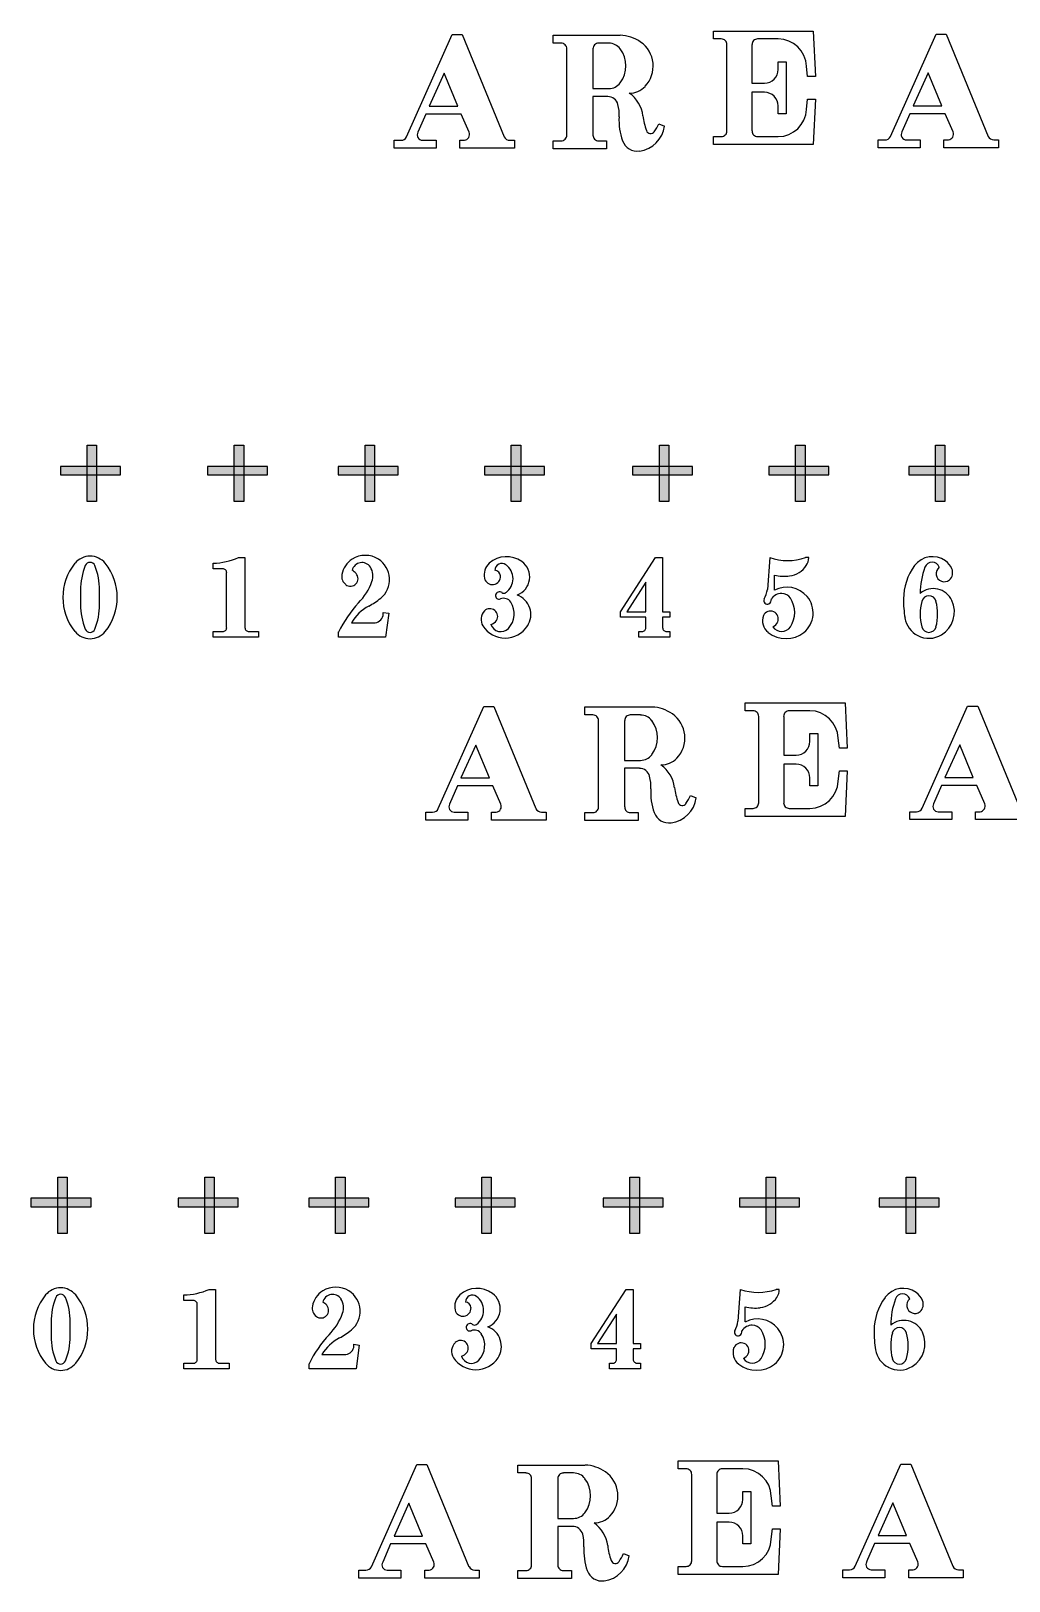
# Model space of a CAD drawing. Extents: x -30826 to 38793, y -30114 to 48793.
# Drawn here: x -29546 to -16627, y -29891 to -9415 of the extents above; entities that cross this region are included whole.
import ezdxf

# ---------------------------------------------------------------- set-up
doc = ezdxf.new("R2010")
doc.units = 13
doc.layers.add('APS_GEOMETRY', color=7, linetype='Continuous')
pattern_1 = [(0, (5767.53, 3325.471), (0, 8.4670712), [6.15787, -2.3092012]), (90, (5767.53, 3325.471), (-8.4670712, 5e-16), [6.15787, -2.3092012])]
pattern_2 = [(0, (7711.26, 3325.471), (0, 8.4670712), [6.15787, -2.3092012]), (90, (7711.26, 3325.471), (-8.4670712, 5e-16), [6.15787, -2.3092012])]
pattern_3 = [(0, (9438.212, 3325.471), (0, 8.4670712), [6.15787, -2.3092012]), (90, (9438.212, 3325.471), (-8.4670712, 5e-16), [6.15787, -2.3092012])]
pattern_4 = [(0, (11370.169, 3325.471), (0, 8.4670712), [6.15787, -2.3092012]), (90, (11370.169, 3325.471), (-8.4670712, 5e-16), [6.15787, -2.3092012])]
pattern_5 = [(0, (13326.366, 3325.471), (0, 8.4670712), [6.15787, -2.3092012]), (90, (13326.366, 3325.471), (-8.4670712, 5e-16), [6.15787, -2.3092012])]
pattern_6 = [(0, (15125.3464, 3325.471), (0, 8.4670712), [6.15787, -2.3092012]), (90, (15125.3464, 3325.471), (-8.4670712, 5e-16), [6.15787, -2.3092012])]
pattern_7 = [(0, (16972.808, 3325.471), (0, 8.4670712), [6.15787, -2.3092012]), (90, (16972.808, 3325.471), (-8.4670712, 5e-16), [6.15787, -2.3092012])]
pattern_8 = [(0, (6156.028, 12992.295), (0, 8.4670712), [6.15787, -2.3092012]), (90, (6156.028, 12992.295), (-8.4670712, 5e-16), [6.15787, -2.3092012])]
pattern_9 = [(0, (8099.7585, 12992.295), (0, 8.4670712), [6.15787, -2.3092012]), (90, (8099.7585, 12992.295), (-8.4670712, 5e-16), [6.15787, -2.3092012])]
pattern_10 = [(0, (9826.711, 12992.295), (0, 8.4670712), [6.15787, -2.3092012]), (90, (9826.711, 12992.295), (-8.4670712, 5e-16), [6.15787, -2.3092012])]
pattern_11 = [(0, (11758.667, 12992.295), (0, 8.4670712), [6.15787, -2.3092012]), (90, (11758.667, 12992.295), (-8.4670712, 5e-16), [6.15787, -2.3092012])]
pattern_12 = [(0, (13714.864, 12992.295), (0, 8.4670712), [6.15787, -2.3092012]), (90, (13714.864, 12992.295), (-8.4670712, 5e-16), [6.15787, -2.3092012])]
pattern_13 = [(0, (15513.845, 12992.295), (0, 8.4670712), [6.15787, -2.3092012]), (90, (15513.845, 12992.295), (-8.4670712, 5e-16), [6.15787, -2.3092012])]
pattern_14 = [(0, (17361.306, 12992.295), (0, 8.4670712), [6.15787, -2.3092012]), (90, (17361.306, 12992.295), (-8.4670712, 5e-16), [6.15787, -2.3092012])]

msp = doc.modelspace()

# ---------------------------------------------------------------- hatches: boundary and pattern name
at = {"true_color": 0xffffff}
h = msp.add_hatch(dxfattribs=at)
h.set_pattern_fill('ANGLE', scale=1.212179)
h.set_pattern_definition(pattern_8)
h.paths.add_polyline_path([(-28365, -15168), (-28679, -15168), (-28679, -15279), (-28365, -15279)])
h.paths.add_polyline_path([(-28679, -15168), (-28804, -15168), (-28804, -15279), (-28679, -15279)])
h.paths.add_polyline_path([(-28804, -15168), (-29157, -15168), (-29157, -15279), (-28804, -15279)])
h.paths.add_polyline_path([(-28679, -15279), (-28804, -15279), (-28804, -15632), (-28679, -15632)])
h.paths.add_polyline_path([(-28679, -14888), (-28804, -14888), (-28804, -15168), (-28679, -15168)])
h = msp.add_hatch(dxfattribs=at)
h.set_pattern_fill('ANGLE', scale=1.212179)
h.set_pattern_definition(pattern_8)
h.paths.add_polyline_path([(-28365, -15168), (-28679, -15168), (-28679, -15279), (-28365, -15279)])
h.paths.add_polyline_path([(-28679, -15168), (-28804, -15168), (-28804, -15279), (-28679, -15279)])
h.paths.add_polyline_path([(-28804, -15168), (-29157, -15168), (-29157, -15279), (-28804, -15279)])
h.paths.add_polyline_path([(-28679, -15279), (-28804, -15279), (-28804, -15632), (-28679, -15632)])
h.paths.add_polyline_path([(-28679, -14888), (-28804, -14888), (-28804, -15168), (-28679, -15168)])
h = msp.add_hatch(dxfattribs=at)
h.set_pattern_fill('ANGLE', scale=1.212179)
h.set_pattern_definition(pattern_9)
h.paths.add_polyline_path([(-26421, -15168), (-26735, -15168), (-26735, -15279), (-26421, -15279)])
h.paths.add_polyline_path([(-26735, -15168), (-26860, -15168), (-26860, -15279), (-26735, -15279)])
h.paths.add_polyline_path([(-26860, -15168), (-27213, -15168), (-27213, -15279), (-26860, -15279)])
h.paths.add_polyline_path([(-26735, -15279), (-26860, -15279), (-26860, -15632), (-26735, -15632)])
h.paths.add_polyline_path([(-26735, -14888), (-26860, -14888), (-26860, -15168), (-26735, -15168)])
h = msp.add_hatch(dxfattribs=at)
h.set_pattern_fill('ANGLE', scale=1.212179)
h.set_pattern_definition(pattern_9)
h.paths.add_polyline_path([(-26421, -15168), (-26735, -15168), (-26735, -15279), (-26421, -15279)])
h.paths.add_polyline_path([(-26735, -15168), (-26860, -15168), (-26860, -15279), (-26735, -15279)])
h.paths.add_polyline_path([(-26860, -15168), (-27213, -15168), (-27213, -15279), (-26860, -15279)])
h.paths.add_polyline_path([(-26735, -15279), (-26860, -15279), (-26860, -15632), (-26735, -15632)])
h.paths.add_polyline_path([(-26735, -14888), (-26860, -14888), (-26860, -15168), (-26735, -15168)])
h = msp.add_hatch(dxfattribs=at)
h.set_pattern_fill('ANGLE', scale=1.212179)
h.set_pattern_definition(pattern_10)
h.paths.add_polyline_path([(-24694, -15168), (-25009, -15168), (-25009, -15279), (-24694, -15279)])
h.paths.add_polyline_path([(-25009, -15168), (-25133, -15168), (-25133, -15279), (-25009, -15279)])
h.paths.add_polyline_path([(-25133, -15168), (-25486, -15168), (-25486, -15279), (-25133, -15279)])
h.paths.add_polyline_path([(-25009, -15279), (-25133, -15279), (-25133, -15632), (-25009, -15632)])
h.paths.add_polyline_path([(-25009, -14888), (-25133, -14888), (-25133, -15168), (-25009, -15168)])
h = msp.add_hatch(dxfattribs=at)
h.set_pattern_fill('ANGLE', scale=1.212179)
h.set_pattern_definition(pattern_10)
h.paths.add_polyline_path([(-24694, -15168), (-25009, -15168), (-25009, -15279), (-24694, -15279)])
h.paths.add_polyline_path([(-25009, -15168), (-25133, -15168), (-25133, -15279), (-25009, -15279)])
h.paths.add_polyline_path([(-25133, -15168), (-25486, -15168), (-25486, -15279), (-25133, -15279)])
h.paths.add_polyline_path([(-25009, -15279), (-25133, -15279), (-25133, -15632), (-25009, -15632)])
h.paths.add_polyline_path([(-25009, -14888), (-25133, -14888), (-25133, -15168), (-25009, -15168)])
h = msp.add_hatch(dxfattribs=at)
h.set_pattern_fill('ANGLE', scale=1.212179)
h.set_pattern_definition(pattern_11)
h.paths.add_polyline_path([(-22762, -15168), (-23077, -15168), (-23077, -15279), (-22762, -15279)])
h.paths.add_polyline_path([(-23077, -15168), (-23201, -15168), (-23201, -15279), (-23077, -15279)])
h.paths.add_polyline_path([(-23201, -15168), (-23554, -15168), (-23554, -15279), (-23201, -15279)])
h.paths.add_polyline_path([(-23077, -15279), (-23201, -15279), (-23201, -15632), (-23077, -15632)])
h.paths.add_polyline_path([(-23077, -14888), (-23201, -14888), (-23201, -15168), (-23077, -15168)])
h = msp.add_hatch(dxfattribs=at)
h.set_pattern_fill('ANGLE', scale=1.212179)
h.set_pattern_definition(pattern_11)
h.paths.add_polyline_path([(-22762, -15168), (-23077, -15168), (-23077, -15279), (-22762, -15279)])
h.paths.add_polyline_path([(-23077, -15168), (-23201, -15168), (-23201, -15279), (-23077, -15279)])
h.paths.add_polyline_path([(-23201, -15168), (-23554, -15168), (-23554, -15279), (-23201, -15279)])
h.paths.add_polyline_path([(-23077, -15279), (-23201, -15279), (-23201, -15632), (-23077, -15632)])
h.paths.add_polyline_path([(-23077, -14888), (-23201, -14888), (-23201, -15168), (-23077, -15168)])
h = msp.add_hatch(dxfattribs=at)
h.set_pattern_fill('ANGLE', scale=1.212179)
h.set_pattern_definition(pattern_12)
h.paths.add_polyline_path([(-20806, -15168), (-21120, -15168), (-21120, -15279), (-20806, -15279)])
h.paths.add_polyline_path([(-21120, -15168), (-21245, -15168), (-21245, -15279), (-21120, -15279)])
h.paths.add_polyline_path([(-21245, -15168), (-21598, -15168), (-21598, -15279), (-21245, -15279)])
h.paths.add_polyline_path([(-21120, -15279), (-21245, -15279), (-21245, -15632), (-21120, -15632)])
h.paths.add_polyline_path([(-21120, -14888), (-21245, -14888), (-21245, -15168), (-21120, -15168)])
h = msp.add_hatch(dxfattribs=at)
h.set_pattern_fill('ANGLE', scale=1.212179)
h.set_pattern_definition(pattern_12)
h.paths.add_polyline_path([(-20806, -15168), (-21120, -15168), (-21120, -15279), (-20806, -15279)])
h.paths.add_polyline_path([(-21120, -15168), (-21245, -15168), (-21245, -15279), (-21120, -15279)])
h.paths.add_polyline_path([(-21245, -15168), (-21598, -15168), (-21598, -15279), (-21245, -15279)])
h.paths.add_polyline_path([(-21120, -15279), (-21245, -15279), (-21245, -15632), (-21120, -15632)])
h.paths.add_polyline_path([(-21120, -14888), (-21245, -14888), (-21245, -15168), (-21120, -15168)])
h = msp.add_hatch(dxfattribs=at)
h.set_pattern_fill('ANGLE', scale=1.212179)
h.set_pattern_definition(pattern_13)
h.paths.add_polyline_path([(-19007, -15168), (-19321, -15168), (-19321, -15279), (-19007, -15279)])
h.paths.add_polyline_path([(-19321, -15168), (-19446, -15168), (-19446, -15279), (-19321, -15279)])
h.paths.add_polyline_path([(-19446, -15168), (-19799, -15168), (-19799, -15279), (-19446, -15279)])
h.paths.add_polyline_path([(-19321, -15279), (-19446, -15279), (-19446, -15632), (-19321, -15632)])
h.paths.add_polyline_path([(-19321, -14888), (-19446, -14888), (-19446, -15168), (-19321, -15168)])
h = msp.add_hatch(dxfattribs=at)
h.set_pattern_fill('ANGLE', scale=1.212179)
h.set_pattern_definition(pattern_13)
h.paths.add_polyline_path([(-19007, -15168), (-19321, -15168), (-19321, -15279), (-19007, -15279)])
h.paths.add_polyline_path([(-19321, -15168), (-19446, -15168), (-19446, -15279), (-19321, -15279)])
h.paths.add_polyline_path([(-19446, -15168), (-19799, -15168), (-19799, -15279), (-19446, -15279)])
h.paths.add_polyline_path([(-19321, -15279), (-19446, -15279), (-19446, -15632), (-19321, -15632)])
h.paths.add_polyline_path([(-19321, -14888), (-19446, -14888), (-19446, -15168), (-19321, -15168)])
h = msp.add_hatch(dxfattribs=at)
h.set_pattern_fill('ANGLE', scale=1.212179)
h.set_pattern_definition(pattern_14)
h.paths.add_polyline_path([(-17159, -15168), (-17474, -15168), (-17474, -15279), (-17159, -15279)])
h.paths.add_polyline_path([(-17474, -15168), (-17599, -15168), (-17599, -15279), (-17474, -15279)])
h.paths.add_polyline_path([(-17599, -15168), (-17952, -15168), (-17952, -15279), (-17599, -15279)])
h.paths.add_polyline_path([(-17474, -15279), (-17599, -15279), (-17599, -15632), (-17474, -15632)])
h.paths.add_polyline_path([(-17474, -14888), (-17599, -14888), (-17599, -15168), (-17474, -15168)])
h = msp.add_hatch(dxfattribs=at)
h.set_pattern_fill('ANGLE', scale=1.212179)
h.set_pattern_definition(pattern_14)
h.paths.add_polyline_path([(-17159, -15168), (-17474, -15168), (-17474, -15279), (-17159, -15279)])
h.paths.add_polyline_path([(-17474, -15168), (-17599, -15168), (-17599, -15279), (-17474, -15279)])
h.paths.add_polyline_path([(-17599, -15168), (-17952, -15168), (-17952, -15279), (-17599, -15279)])
h.paths.add_polyline_path([(-17474, -15279), (-17599, -15279), (-17599, -15632), (-17474, -15632)])
h.paths.add_polyline_path([(-17474, -14888), (-17599, -14888), (-17599, -15168), (-17474, -15168)])
h = msp.add_hatch(dxfattribs=at)
h.set_pattern_fill('ANGLE', scale=1.212179)
h.set_pattern_definition(pattern_1)
h.paths.add_polyline_path([(-28753, -24834), (-29068, -24834), (-29068, -24946), (-28753, -24946)])
h.paths.add_polyline_path([(-29068, -24834), (-29192, -24834), (-29192, -24946), (-29068, -24946)])
h.paths.add_polyline_path([(-29192, -24834), (-29546, -24834), (-29546, -24946), (-29192, -24946)])
h.paths.add_polyline_path([(-29068, -24946), (-29192, -24946), (-29192, -25299), (-29068, -25299)])
h.paths.add_polyline_path([(-29068, -24555), (-29192, -24555), (-29192, -24834), (-29068, -24834)])
h = msp.add_hatch(dxfattribs=at)
h.set_pattern_fill('ANGLE', scale=1.212179)
h.set_pattern_definition(pattern_1)
h.paths.add_polyline_path([(-28753, -24834), (-29068, -24834), (-29068, -24946), (-28753, -24946)])
h.paths.add_polyline_path([(-29068, -24834), (-29192, -24834), (-29192, -24946), (-29068, -24946)])
h.paths.add_polyline_path([(-29192, -24834), (-29546, -24834), (-29546, -24946), (-29192, -24946)])
h.paths.add_polyline_path([(-29068, -24946), (-29192, -24946), (-29192, -25299), (-29068, -25299)])
h.paths.add_polyline_path([(-29068, -24555), (-29192, -24555), (-29192, -24834), (-29068, -24834)])
h = msp.add_hatch(dxfattribs=at)
h.set_pattern_fill('ANGLE', scale=1.212179)
h.set_pattern_definition(pattern_2)
h.paths.add_polyline_path([(-26810, -24834), (-27124, -24834), (-27124, -24946), (-26810, -24946)])
h.paths.add_polyline_path([(-27124, -24834), (-27249, -24834), (-27249, -24946), (-27124, -24946)])
h.paths.add_polyline_path([(-27249, -24834), (-27602, -24834), (-27602, -24946), (-27249, -24946)])
h.paths.add_polyline_path([(-27124, -24946), (-27249, -24946), (-27249, -25299), (-27124, -25299)])
h.paths.add_polyline_path([(-27124, -24555), (-27249, -24555), (-27249, -24834), (-27124, -24834)])
h = msp.add_hatch(dxfattribs=at)
h.set_pattern_fill('ANGLE', scale=1.212179)
h.set_pattern_definition(pattern_2)
h.paths.add_polyline_path([(-26810, -24834), (-27124, -24834), (-27124, -24946), (-26810, -24946)])
h.paths.add_polyline_path([(-27124, -24834), (-27249, -24834), (-27249, -24946), (-27124, -24946)])
h.paths.add_polyline_path([(-27249, -24834), (-27602, -24834), (-27602, -24946), (-27249, -24946)])
h.paths.add_polyline_path([(-27124, -24946), (-27249, -24946), (-27249, -25299), (-27124, -25299)])
h.paths.add_polyline_path([(-27124, -24555), (-27249, -24555), (-27249, -24834), (-27124, -24834)])
h = msp.add_hatch(dxfattribs=at)
h.set_pattern_fill('ANGLE', scale=1.212179)
h.set_pattern_definition(pattern_3)
h.paths.add_polyline_path([(-25083, -24834), (-25397, -24834), (-25397, -24946), (-25083, -24946)])
h.paths.add_polyline_path([(-25397, -24834), (-25522, -24834), (-25522, -24946), (-25397, -24946)])
h.paths.add_polyline_path([(-25522, -24834), (-25875, -24834), (-25875, -24946), (-25522, -24946)])
h.paths.add_polyline_path([(-25397, -24946), (-25522, -24946), (-25522, -25299), (-25397, -25299)])
h.paths.add_polyline_path([(-25397, -24555), (-25522, -24555), (-25522, -24834), (-25397, -24834)])
h = msp.add_hatch(dxfattribs=at)
h.set_pattern_fill('ANGLE', scale=1.212179)
h.set_pattern_definition(pattern_3)
h.paths.add_polyline_path([(-25083, -24834), (-25397, -24834), (-25397, -24946), (-25083, -24946)])
h.paths.add_polyline_path([(-25397, -24834), (-25522, -24834), (-25522, -24946), (-25397, -24946)])
h.paths.add_polyline_path([(-25522, -24834), (-25875, -24834), (-25875, -24946), (-25522, -24946)])
h.paths.add_polyline_path([(-25397, -24946), (-25522, -24946), (-25522, -25299), (-25397, -25299)])
h.paths.add_polyline_path([(-25397, -24555), (-25522, -24555), (-25522, -24834), (-25397, -24834)])
h = msp.add_hatch(dxfattribs=at)
h.set_pattern_fill('ANGLE', scale=1.212179)
h.set_pattern_definition(pattern_4)
h.paths.add_polyline_path([(-23151, -24834), (-23465, -24834), (-23465, -24946), (-23151, -24946)])
h.paths.add_polyline_path([(-23465, -24834), (-23590, -24834), (-23590, -24946), (-23465, -24946)])
h.paths.add_polyline_path([(-23590, -24834), (-23943, -24834), (-23943, -24946), (-23590, -24946)])
h.paths.add_polyline_path([(-23465, -24946), (-23590, -24946), (-23590, -25299), (-23465, -25299)])
h.paths.add_polyline_path([(-23465, -24555), (-23590, -24555), (-23590, -24834), (-23465, -24834)])
h = msp.add_hatch(dxfattribs=at)
h.set_pattern_fill('ANGLE', scale=1.212179)
h.set_pattern_definition(pattern_4)
h.paths.add_polyline_path([(-23151, -24834), (-23465, -24834), (-23465, -24946), (-23151, -24946)])
h.paths.add_polyline_path([(-23465, -24834), (-23590, -24834), (-23590, -24946), (-23465, -24946)])
h.paths.add_polyline_path([(-23590, -24834), (-23943, -24834), (-23943, -24946), (-23590, -24946)])
h.paths.add_polyline_path([(-23465, -24946), (-23590, -24946), (-23590, -25299), (-23465, -25299)])
h.paths.add_polyline_path([(-23465, -24555), (-23590, -24555), (-23590, -24834), (-23465, -24834)])
h = msp.add_hatch(dxfattribs=at)
h.set_pattern_fill('ANGLE', scale=1.212179)
h.set_pattern_definition(pattern_5)
h.paths.add_polyline_path([(-21194, -24834), (-21509, -24834), (-21509, -24946), (-21194, -24946)])
h.paths.add_polyline_path([(-21509, -24834), (-21634, -24834), (-21634, -24946), (-21509, -24946)])
h.paths.add_polyline_path([(-21634, -24834), (-21987, -24834), (-21987, -24946), (-21634, -24946)])
h.paths.add_polyline_path([(-21509, -24946), (-21634, -24946), (-21634, -25299), (-21509, -25299)])
h.paths.add_polyline_path([(-21509, -24555), (-21634, -24555), (-21634, -24834), (-21509, -24834)])
h = msp.add_hatch(dxfattribs=at)
h.set_pattern_fill('ANGLE', scale=1.212179)
h.set_pattern_definition(pattern_5)
h.paths.add_polyline_path([(-21194, -24834), (-21509, -24834), (-21509, -24946), (-21194, -24946)])
h.paths.add_polyline_path([(-21509, -24834), (-21634, -24834), (-21634, -24946), (-21509, -24946)])
h.paths.add_polyline_path([(-21634, -24834), (-21987, -24834), (-21987, -24946), (-21634, -24946)])
h.paths.add_polyline_path([(-21509, -24946), (-21634, -24946), (-21634, -25299), (-21509, -25299)])
h.paths.add_polyline_path([(-21509, -24555), (-21634, -24555), (-21634, -24834), (-21509, -24834)])
h = msp.add_hatch(dxfattribs=at)
h.set_pattern_fill('ANGLE', scale=1.212179)
h.set_pattern_definition(pattern_6)
h.paths.add_polyline_path([(-19395, -24834), (-19710, -24834), (-19710, -24946), (-19395, -24946)])
h.paths.add_polyline_path([(-19710, -24834), (-19835, -24834), (-19835, -24946), (-19710, -24946)])
h.paths.add_polyline_path([(-19835, -24834), (-20188, -24834), (-20188, -24946), (-19835, -24946)])
h.paths.add_polyline_path([(-19710, -24946), (-19835, -24946), (-19835, -25299), (-19710, -25299)])
h.paths.add_polyline_path([(-19710, -24555), (-19835, -24555), (-19835, -24834), (-19710, -24834)])
h = msp.add_hatch(dxfattribs=at)
h.set_pattern_fill('ANGLE', scale=1.212179)
h.set_pattern_definition(pattern_6)
h.paths.add_polyline_path([(-19395, -24834), (-19710, -24834), (-19710, -24946), (-19395, -24946)])
h.paths.add_polyline_path([(-19710, -24834), (-19835, -24834), (-19835, -24946), (-19710, -24946)])
h.paths.add_polyline_path([(-19835, -24834), (-20188, -24834), (-20188, -24946), (-19835, -24946)])
h.paths.add_polyline_path([(-19710, -24946), (-19835, -24946), (-19835, -25299), (-19710, -25299)])
h.paths.add_polyline_path([(-19710, -24555), (-19835, -24555), (-19835, -24834), (-19710, -24834)])
h = msp.add_hatch(dxfattribs=at)
h.set_pattern_fill('ANGLE', scale=1.212179)
h.set_pattern_definition(pattern_7)
h.paths.add_polyline_path([(-17548, -24834), (-17862, -24834), (-17862, -24946), (-17548, -24946)])
h.paths.add_polyline_path([(-17862, -24834), (-17987, -24834), (-17987, -24946), (-17862, -24946)])
h.paths.add_polyline_path([(-17987, -24834), (-18340, -24834), (-18340, -24946), (-17987, -24946)])
h.paths.add_polyline_path([(-17862, -24946), (-17987, -24946), (-17987, -25299), (-17862, -25299)])
h.paths.add_polyline_path([(-17862, -24555), (-17987, -24555), (-17987, -24834), (-17862, -24834)])
h = msp.add_hatch(dxfattribs=at)
h.set_pattern_fill('ANGLE', scale=1.212179)
h.set_pattern_definition(pattern_7)
h.paths.add_polyline_path([(-17548, -24834), (-17862, -24834), (-17862, -24946), (-17548, -24946)])
h.paths.add_polyline_path([(-17862, -24834), (-17987, -24834), (-17987, -24946), (-17862, -24946)])
h.paths.add_polyline_path([(-17987, -24834), (-18340, -24834), (-18340, -24946), (-17987, -24946)])
h.paths.add_polyline_path([(-17862, -24946), (-17987, -24946), (-17987, -25299), (-17862, -25299)])
h.paths.add_polyline_path([(-17862, -24555), (-17987, -24555), (-17987, -24834), (-17862, -24834)])

# ---------------------------------------------------------------- linework, layer by layer
for points in [[(-28804, -14888), (-28679, -14888), (-28679, -15632), (-28804, -15632)], [(-28804, -14888), (-28679, -14888), (-28679, -15632), (-28804, -15632)], [(-26860, -14888), (-26735, -14888), (-26735, -15632), (-26860, -15632)], [(-26860, -14888), (-26735, -14888), (-26735, -15632), (-26860, -15632)], [(-25133, -14888), (-25009, -14888), (-25009, -15632), (-25133, -15632)], [(-25133, -14888), (-25009, -14888), (-25009, -15632), (-25133, -15632)], [(-23201, -14888), (-23077, -14888), (-23077, -15632), (-23201, -15632)], [(-23201, -14888), (-23077, -14888), (-23077, -15632), (-23201, -15632)], [(-21245, -14888), (-21120, -14888), (-21120, -15632), (-21245, -15632)], [(-21245, -14888), (-21120, -14888), (-21120, -15632), (-21245, -15632)], [(-19446, -14888), (-19321, -14888), (-19321, -15632), (-19446, -15632)], [(-19446, -14888), (-19321, -14888), (-19321, -15632), (-19446, -15632)], [(-17599, -14888), (-17474, -14888), (-17474, -15632), (-17599, -15632)], [(-17599, -14888), (-17474, -14888), (-17474, -15632), (-17599, -15632)], [(-29157, -15279), (-28365, -15279), (-28365, -15168), (-29157, -15168)], [(-29157, -15279), (-28365, -15279), (-28365, -15168), (-29157, -15168)], [(-27213, -15279), (-26421, -15279), (-26421, -15168), (-27213, -15168)], [(-27213, -15279), (-26421, -15279), (-26421, -15168), (-27213, -15168)], [(-25486, -15279), (-24694, -15279), (-24694, -15168), (-25486, -15168)], [(-25486, -15279), (-24694, -15279), (-24694, -15168), (-25486, -15168)], [(-23554, -15279), (-22762, -15279), (-22762, -15168), (-23554, -15168)], [(-23554, -15279), (-22762, -15279), (-22762, -15168), (-23554, -15168)], [(-21598, -15279), (-20806, -15279), (-20806, -15168), (-21598, -15168)], [(-21598, -15279), (-20806, -15279), (-20806, -15168), (-21598, -15168)], [(-19799, -15279), (-19007, -15279), (-19007, -15168), (-19799, -15168)], [(-19799, -15279), (-19007, -15279), (-19007, -15168), (-19799, -15168)], [(-17952, -15279), (-17159, -15279), (-17159, -15168), (-17952, -15168)], [(-17952, -15279), (-17159, -15279), (-17159, -15168), (-17952, -15168)], [(-29192, -24555), (-29068, -24555), (-29068, -25299), (-29192, -25299)], [(-29192, -24555), (-29068, -24555), (-29068, -25299), (-29192, -25299)], [(-27249, -24555), (-27124, -24555), (-27124, -25299), (-27249, -25299)], [(-27249, -24555), (-27124, -24555), (-27124, -25299), (-27249, -25299)], [(-25522, -24555), (-25397, -24555), (-25397, -25299), (-25522, -25299)], [(-25522, -24555), (-25397, -24555), (-25397, -25299), (-25522, -25299)], [(-23590, -24555), (-23465, -24555), (-23465, -25299), (-23590, -25299)], [(-23590, -24555), (-23465, -24555), (-23465, -25299), (-23590, -25299)], [(-21634, -24555), (-21509, -24555), (-21509, -25299), (-21634, -25299)], [(-21634, -24555), (-21509, -24555), (-21509, -25299), (-21634, -25299)], [(-19835, -24555), (-19710, -24555), (-19710, -25299), (-19835, -25299)], [(-19835, -24555), (-19710, -24555), (-19710, -25299), (-19835, -25299)], [(-17987, -24555), (-17862, -24555), (-17862, -25299), (-17987, -25299)], [(-17987, -24555), (-17862, -24555), (-17862, -25299), (-17987, -25299)], [(-29546, -24946), (-28753, -24946), (-28753, -24834), (-29546, -24834)], [(-29546, -24946), (-28753, -24946), (-28753, -24834), (-29546, -24834)], [(-27602, -24946), (-26810, -24946), (-26810, -24834), (-27602, -24834)], [(-27602, -24946), (-26810, -24946), (-26810, -24834), (-27602, -24834)], [(-25875, -24946), (-25083, -24946), (-25083, -24834), (-25875, -24834)], [(-25875, -24946), (-25083, -24946), (-25083, -24834), (-25875, -24834)], [(-23943, -24946), (-23151, -24946), (-23151, -24834), (-23943, -24834)], [(-23943, -24946), (-23151, -24946), (-23151, -24834), (-23943, -24834)], [(-21987, -24946), (-21194, -24946), (-21194, -24834), (-21987, -24834)], [(-21987, -24946), (-21194, -24946), (-21194, -24834), (-21987, -24834)], [(-20188, -24946), (-19395, -24946), (-19395, -24834), (-20188, -24834)], [(-20188, -24946), (-19395, -24946), (-19395, -24834), (-20188, -24834)], [(-18340, -24946), (-17548, -24946), (-17548, -24834), (-18340, -24834)], [(-18340, -24946), (-17548, -24946), (-17548, -24834), (-18340, -24834)]]:
    msp.add_lwpolyline(points, close=True)
at = {"layer": 'APS_GEOMETRY', "ltscale": 1000}
for p, q in [((-20532, -9520, -100000000), (-20532, -9415, -100000000)), ((-20532, -9415, -100000000), (-19212, -9415, -100000000)), ((-19212, -9415, -100000000), (-19182, -10015, -100000000)), ((-24584, -10813, -100000000), (-23984, -9463, -100000000)), ((-23984, -9463, -100000000), (-23849, -9463, -100000000)), ((-23849, -9463, -100000000), (-23294, -10813, -100000000)), ((-22647, -9575), (-22647, -9470)), ((-22647, -9470), (-21762, -9470)), ((-22542, -9575), (-22647, -9575)), ((-21912, -9575), (-22047, -9575)), ((-20427, -9520, -100000000), (-20532, -9520, -100000000)), ((-20352, -10735, -100000000), (-20352, -9595, -100000000)), ((-20022, -9595, -100000000), (-20022, -10105, -100000000)), ((-19677, -9520, -100000000), (-19947, -9520, -100000000)), ((-18191, -10808, -100000000), (-17591, -9458, -100000000)), ((-17591, -9458, -100000000), (-17456, -9458, -100000000)), ((-17456, -9458, -100000000), (-16901, -10808, -100000000)), ((-22467, -10790), (-22467, -9650)), ((-22122, -9650), (-22122, -10175)), ((-19677, -9925, -100000000), (-19677, -9820, -100000000)), ((-19677, -9820, -100000000), (-19572, -9820, -100000000)), ((-19572, -9820, -100000000), (-19572, -10510, -100000000)), ((-24089, -9973, -100000000), (-24284, -10408, -100000000)), ((-23909, -10408, -100000000), (-24089, -9973, -100000000)), ((-19287, -10015, -100000000), (-19302, -9880, -100000000)), ((-19182, -10015, -100000000), (-19287, -10015, -100000000)), ((-17696, -9968, -100000000), (-17891, -10403, -100000000)), ((-17516, -10403, -100000000), (-17696, -9968, -100000000)), ((-22122, -10175), (-21912, -10175)), ((-20022, -10105, -100000000), (-19857, -10105, -100000000)), ((-19857, -10225, -100000000), (-20022, -10225, -100000000)), ((-20022, -10225, -100000000), (-20022, -10735, -100000000)), ((-24284, -10408, -100000000), (-23909, -10408, -100000000)), ((-21927, -10280), (-22122, -10280)), ((-22122, -10280), (-22122, -10790)), ((-19677, -10510, -100000000), (-19677, -10405, -100000000)), ((-19302, -10450, -100000000), (-19287, -10315, -100000000)), ((-19287, -10315, -100000000), (-19182, -10315, -100000000)), ((-19182, -10315, -100000000), (-19212, -10915, -100000000)), ((-17891, -10403, -100000000), (-17516, -10403, -100000000)), ((-24329, -10513, -100000000), (-24434, -10753, -100000000)), ((-23864, -10513, -100000000), (-24329, -10513, -100000000)), ((-23759, -10753, -100000000), (-23864, -10513, -100000000)), ((-21252, -10640), (-21177, -10670)), ((-19572, -10510, -100000000), (-19677, -10510, -100000000)), ((-17936, -10508, -100000000), (-18041, -10748, -100000000)), ((-17471, -10508, -100000000), (-17936, -10508, -100000000)), ((-17366, -10748, -100000000), (-17471, -10508, -100000000)), ((-20532, -10915, -100000000), (-20532, -10810, -100000000)), ((-20532, -10810, -100000000), (-20427, -10810, -100000000)), ((-19947, -10810, -100000000), (-19677, -10810, -100000000)), ((-24749, -10963, -100000000), (-24749, -10858, -100000000)), ((-24749, -10858, -100000000), (-24659, -10858, -100000000)), ((-24194, -10963, -100000000), (-24749, -10963, -100000000)), ((-24374, -10858, -100000000), (-24194, -10858, -100000000)), ((-24194, -10858, -100000000), (-24194, -10963, -100000000)), ((-23879, -10963, -100000000), (-23879, -10858, -100000000)), ((-23879, -10858, -100000000), (-23819, -10858, -100000000)), ((-23159, -10963, -100000000), (-23879, -10963, -100000000)), ((-23219, -10858, -100000000), (-23159, -10858, -100000000)), ((-23159, -10858, -100000000), (-23159, -10963, -100000000)), ((-22647, -10970), (-22647, -10865)), ((-22647, -10865), (-22542, -10865)), ((-21942, -10970), (-22647, -10970)), ((-22047, -10865), (-21942, -10865)), ((-21942, -10865), (-21942, -10970)), ((-19212, -10915, -100000000), (-20532, -10915, -100000000)), ((-18356, -10958, -100000000), (-18356, -10853, -100000000)), ((-18356, -10853, -100000000), (-18266, -10853, -100000000)), ((-17801, -10958, -100000000), (-18356, -10958, -100000000)), ((-17981, -10853, -100000000), (-17801, -10853, -100000000)), ((-17801, -10853, -100000000), (-17801, -10958, -100000000)), ((-17486, -10958, -100000000), (-17486, -10853, -100000000)), ((-17486, -10853, -100000000), (-17426, -10853, -100000000)), ((-16766, -10958, -100000000), (-17486, -10958, -100000000)), ((-16826, -10853, -100000000), (-16766, -10853, -100000000)), ((-16766, -10853, -100000000), (-16766, -10958, -100000000)), ((-26803, -16372), (-26719, -16372)), ((-26719, -16372), (-26719, -17296)), ((-21758, -17086), (-21296, -16372)), ((-21296, -16372), (-21202, -16372)), ((-21202, -16372), (-21202, -17086)), ((-19787, -16372), (-19819, -16792)), ((-19273, -16372), (-19315, -16372)), ((-27139, -16519), (-27139, -16446)), ((-27013, -16519), (-27139, -16519)), ((-26961, -17296), (-26961, -16572)), ((-21422, -16698), (-21674, -17086)), ((-21422, -17086), (-21422, -16698)), ((-19724, -16803), (-19724, -16603)), ((-28891, -16803), (-28891, -16992)), ((-28639, -16992), (-28639, -16803)), ((-24894, -17139), (-24894, -17097)), ((-24894, -17097), (-24821, -17107)), ((-24821, -17107), (-24863, -17422)), ((-21758, -17160), (-21758, -17086)), ((-21422, -17160), (-21758, -17160)), ((-21674, -17086), (-21422, -17086)), ((-21422, -17296), (-21422, -17160)), ((-21202, -17086), (-21107, -17086)), ((-21107, -17160), (-21202, -17160)), ((-21202, -17160), (-21202, -17296)), ((-21107, -17086), (-21107, -17160)), ((-27139, -17422), (-27139, -17349)), ((-27139, -17349), (-27013, -17349)), ((-26666, -17349), (-26541, -17349)), ((-26541, -17349), (-26541, -17422)), ((-25482, -17422), (-25483, -17354)), ((-25314, -17233), (-25020, -17233)), ((-21517, -17422), (-21517, -17349)), ((-21517, -17349), (-21475, -17349)), ((-21149, -17349), (-21107, -17349)), ((-21107, -17349), (-21107, -17422)), ((-26541, -17422), (-27139, -17422)), ((-24863, -17422), (-25482, -17422)), ((-21107, -17422), (-21517, -17422)), ((-24166, -19688), (-23566, -18338)), ((-23566, -18338), (-23431, -18338)), ((-23431, -18338), (-22876, -19688)), ((-22229, -18450, 100000000), (-22229, -18345, 100000000)), ((-22229, -18345, 100000000), (-21344, -18345, 100000000)), ((-20113, -18395), (-20113, -18290)), ((-20113, -18290), (-18793, -18290)), ((-20008, -18395), (-20113, -18395)), ((-19258, -18395), (-19528, -18395)), ((-18793, -18290), (-18763, -18890)), ((-17773, -19683), (-17173, -18333)), ((-17173, -18333), (-17038, -18333)), ((-17038, -18333), (-16483, -19683)), ((-22124, -18450, 100000000), (-22229, -18450, 100000000)), ((-22049, -19665, 100000000), (-22049, -18525, 100000000)), ((-21704, -18525, 100000000), (-21704, -19050, 100000000)), ((-21494, -18450, 100000000), (-21629, -18450, 100000000)), ((-19933, -19610), (-19933, -18470)), ((-19603, -18470), (-19603, -18980)), ((-19258, -18800), (-19258, -18695)), ((-19258, -18695), (-19153, -18695)), ((-19153, -18695), (-19153, -19385)), ((-18868, -18890), (-18883, -18755)), ((-23671, -18848), (-23866, -19283)), ((-23491, -19283), (-23671, -18848)), ((-19603, -18980), (-19438, -18980)), ((-18763, -18890), (-18868, -18890)), ((-17278, -18843), (-17473, -19278)), ((-17098, -19278), (-17278, -18843)), ((-21704, -19050, 100000000), (-21494, -19050, 100000000)), ((-21509, -19155, 100000000), (-21704, -19155, 100000000)), ((-21704, -19155, 100000000), (-21704, -19665, 100000000)), ((-19438, -19100), (-19603, -19100)), ((-19603, -19100), (-19603, -19610)), ((-18883, -19325), (-18868, -19190)), ((-18868, -19190), (-18763, -19190)), ((-18763, -19190), (-18793, -19790)), ((-23911, -19388), (-24016, -19628)), ((-23446, -19388), (-23911, -19388)), ((-23866, -19283), (-23491, -19283)), ((-23341, -19628), (-23446, -19388)), ((-19258, -19385), (-19258, -19280)), ((-19153, -19385), (-19258, -19385)), ((-17518, -19383), (-17623, -19623)), ((-17053, -19383), (-17518, -19383)), ((-17473, -19278), (-17098, -19278)), ((-16948, -19623), (-17053, -19383)), ((-20834, -19515, 100000000), (-20759, -19545, 100000000)), ((-24331, -19838), (-24331, -19733)), ((-24331, -19733), (-24241, -19733)), ((-23776, -19838), (-24331, -19838)), ((-23955, -19733), (-23776, -19733)), ((-23776, -19733), (-23776, -19838)), ((-23461, -19838), (-23461, -19733)), ((-23461, -19733), (-23401, -19733)), ((-22741, -19838), (-23461, -19838)), ((-22801, -19733), (-22741, -19733)), ((-22741, -19733), (-22741, -19838)), ((-22229, -19845, 100000000), (-22229, -19740, 100000000)), ((-22229, -19740, 100000000), (-22124, -19740, 100000000)), ((-21524, -19845, 100000000), (-22229, -19845, 100000000)), ((-21629, -19740, 100000000), (-21524, -19740, 100000000)), ((-21524, -19740, 100000000), (-21524, -19845, 100000000)), ((-20113, -19790), (-20113, -19685)), ((-20113, -19685), (-20008, -19685)), ((-18793, -19790), (-20113, -19790)), ((-19528, -19685), (-19258, -19685)), ((-17938, -19833), (-17938, -19728)), ((-17938, -19728), (-17848, -19728)), ((-17383, -19833), (-17938, -19833)), ((-17563, -19728), (-17383, -19728)), ((-17383, -19728), (-17383, -19833)), ((-17068, -19833), (-17068, -19728)), ((-17068, -19728), (-17008, -19728)), ((-16348, -19833), (-17068, -19833)), ((-27527, -26186), (-27527, -26112)), ((-27402, -26186), (-27527, -26186)), ((-27192, -26039), (-27107, -26039)), ((-27107, -26039), (-27107, -26963)), ((-22147, -26753), (-21685, -26039)), ((-21685, -26039), (-21590, -26039)), ((-21590, -26039), (-21590, -26753)), ((-20176, -26039), (-20207, -26459)), ((-19661, -26039), (-19703, -26039)), ((-27349, -26963), (-27349, -26238)), ((-21811, -26364), (-22063, -26753)), ((-21811, -26753), (-21811, -26364)), ((-20113, -26469), (-20113, -26270)), ((-29280, -26469), (-29280, -26658)), ((-29028, -26658), (-29028, -26469)), ((-25283, -26805), (-25283, -26763)), ((-25283, -26763), (-25209, -26774)), ((-25209, -26774), (-25251, -27089)), ((-22147, -26826), (-22147, -26753)), ((-22063, -26753), (-21811, -26753)), ((-21590, -26753), (-21496, -26753)), ((-21496, -26753), (-21496, -26826)), ((-27527, -27089), (-27527, -27015)), ((-27527, -27015), (-27402, -27015)), ((-27055, -27015), (-26929, -27015)), ((-26929, -27015), (-26929, -27089)), ((-25871, -27089), (-25871, -27021)), ((-25703, -26900), (-25409, -26900)), ((-21811, -26826), (-22147, -26826)), ((-21905, -27089), (-21905, -27015)), ((-21905, -27015), (-21863, -27015)), ((-21811, -26963), (-21811, -26826)), ((-21496, -26826), (-21590, -26826)), ((-21590, -26826), (-21590, -26963)), ((-21538, -27015), (-21496, -27015)), ((-21496, -27015), (-21496, -27089)), ((-26929, -27089), (-27527, -27089)), ((-25251, -27089), (-25871, -27089)), ((-21496, -27089), (-21905, -27089)), ((-25050, -29702, -100000000), (-24450, -28352, -100000000)), ((-24450, -28352, -100000000), (-24315, -28352, -100000000)), ((-24315, -28352, -100000000), (-23760, -29702, -100000000)), ((-23113, -28464), (-23113, -28359)), ((-23113, -28359), (-22228, -28359)), ((-20998, -28408, -100000000), (-20998, -28303, -100000000)), ((-20998, -28303, -100000000), (-19678, -28303, -100000000)), ((-20893, -28408, -100000000), (-20998, -28408, -100000000)), ((-20143, -28408, -100000000), (-20413, -28408, -100000000)), ((-19678, -28303, -100000000), (-19648, -28903, -100000000)), ((-18657, -29697, -100000000), (-18057, -28347, -100000000)), ((-18057, -28347, -100000000), (-17922, -28347, -100000000)), ((-17922, -28347, -100000000), (-17367, -29697, -100000000)), ((-23008, -28464), (-23113, -28464)), ((-22933, -29679), (-22933, -28539)), ((-22588, -28539), (-22588, -29064)), ((-22378, -28464), (-22513, -28464)), ((-20818, -29623, -100000000), (-20818, -28483, -100000000)), ((-20488, -28483, -100000000), (-20488, -28993, -100000000)), ((-24555, -28862, -100000000), (-24750, -29297, -100000000)), ((-24375, -29297, -100000000), (-24555, -28862, -100000000)), ((-20143, -28813, -100000000), (-20143, -28708, -100000000)), ((-20143, -28708, -100000000), (-20038, -28708, -100000000)), ((-20038, -28708, -100000000), (-20038, -29398, -100000000)), ((-19753, -28903, -100000000), (-19768, -28768, -100000000)), ((-18162, -28857, -100000000), (-18357, -29292, -100000000)), ((-17982, -29292, -100000000), (-18162, -28857, -100000000)), ((-22588, -29064), (-22378, -29064)), ((-20488, -28993, -100000000), (-20323, -28993, -100000000)), ((-19648, -28903, -100000000), (-19753, -28903, -100000000)), ((-22393, -29169), (-22588, -29169)), ((-22588, -29169), (-22588, -29679)), ((-20323, -29113, -100000000), (-20488, -29113, -100000000)), ((-20488, -29113, -100000000), (-20488, -29623, -100000000)), ((-19768, -29338, -100000000), (-19753, -29203, -100000000)), ((-19753, -29203, -100000000), (-19648, -29203, -100000000)), ((-19648, -29203, -100000000), (-19678, -29803, -100000000)), ((-24795, -29402, -100000000), (-24900, -29642, -100000000)), ((-24330, -29402, -100000000), (-24795, -29402, -100000000)), ((-24750, -29297, -100000000), (-24375, -29297, -100000000)), ((-24225, -29642, -100000000), (-24330, -29402, -100000000)), ((-20143, -29398, -100000000), (-20143, -29293, -100000000)), ((-20038, -29398, -100000000), (-20143, -29398, -100000000)), ((-18402, -29397, -100000000), (-18507, -29637, -100000000)), ((-17937, -29397, -100000000), (-18402, -29397, -100000000)), ((-18357, -29292, -100000000), (-17982, -29292, -100000000)), ((-17832, -29637, -100000000), (-17937, -29397, -100000000)), ((-21718, -29529), (-21643, -29559)), ((-25215, -29852, -100000000), (-25215, -29747, -100000000)), ((-25215, -29747, -100000000), (-25125, -29747, -100000000)), ((-24660, -29852, -100000000), (-25215, -29852, -100000000)), ((-24840, -29747, -100000000), (-24660, -29747, -100000000)), ((-24660, -29747, -100000000), (-24660, -29852, -100000000)), ((-24345, -29852, -100000000), (-24345, -29747, -100000000)), ((-24345, -29747, -100000000), (-24285, -29747, -100000000)), ((-23625, -29852, -100000000), (-24345, -29852, -100000000)), ((-23685, -29747, -100000000), (-23625, -29747, -100000000)), ((-23625, -29747, -100000000), (-23625, -29852, -100000000)), ((-23113, -29859), (-23113, -29754)), ((-23113, -29754), (-23008, -29754)), ((-22408, -29859), (-23113, -29859)), ((-22513, -29754), (-22408, -29754)), ((-22408, -29754), (-22408, -29859)), ((-20998, -29803, -100000000), (-20998, -29698, -100000000)), ((-20998, -29698, -100000000), (-20893, -29698, -100000000)), ((-19678, -29803, -100000000), (-20998, -29803, -100000000)), ((-20413, -29698, -100000000), (-20143, -29698, -100000000)), ((-18822, -29847, -100000000), (-18822, -29742, -100000000)), ((-18822, -29742, -100000000), (-18732, -29742, -100000000)), ((-18267, -29847, -100000000), (-18822, -29847, -100000000)), ((-18447, -29742, -100000000), (-18267, -29742, -100000000)), ((-18267, -29742, -100000000), (-18267, -29847, -100000000)), ((-17952, -29847, -100000000), (-17952, -29742, -100000000)), ((-17952, -29742, -100000000), (-17892, -29742, -100000000)), ((-17232, -29847, -100000000), (-17952, -29847, -100000000)), ((-17292, -29742, -100000000), (-17232, -29742, -100000000)), ((-17232, -29742, -100000000), (-17232, -29847, -100000000))]:
    msp.add_line(p, q, dxfattribs=at)
for centre, radius, start, end in [((-22542, -9650), 74.6, 359.7005, 90.3046), ((-22048, -9650), 74.6, 89.6962, 180.3038), ((-21912, -9763), 187, 36.8542, 90.016), ((-21783, -9982), 512, 55.4326, 87.6997), ((-21716, -9879), 389, 316.7635, 54.9493), ((-20427, -9594, -100000000), 74.6, 359.7005, 90.3046), ((-19947, -9594, -100000000), 74.6, 89.7005, 180.3046), ((-19677, -9896, -100000000), 376, 2.4111, 89.9279), ((-22065, -9875), 377, 323.4016, 36.5992), ((-19856, -9926, -100000000), 179, 269.6976, 0.3046), ((-21912, -9988), 187, 269.9817, 323.1466), ((-21643, -9945), 291, 270.0584, 316.3385), ((-21889, -10588), 430, 6.9601, 54.9681), ((-19856, -10404, -100000000), 179, 359.6976, 90.3046), ((-21926, -10419), 138, 13.9112, 90.3447), ((-22305, -10515), 529, 356.1892, 14.1987), ((-20994, -10599), 785, 176.4415, 199.8193), ((-20558, -10429), 910, 186.6841, 199.3036), ((-21837, -10376), 641, 324.8435, 335.6627), ((-19677, -10434, -100000000), 376, 270.0732, 357.5892), ((-24654, -10782, -100000000), 76.3, 265.999, 335.9285), ((-24374, -10789, -100000000), 69.5, 149.298, 270.1958), ((-23828, -10784, -100000000), 75.2, 276.7681, 23.745), ((-23219, -10773, -100000000), 85.4, 208.2196, 269.8559), ((-22542, -10791), 74.6, 269.6962, 0.3038), ((-22048, -10791), 74.6, 179.7005, 270.3046), ((-21558, -10620), 384, 277.5887, 352.4102), ((-21361, -10711), 59.8, 199.3956, 324.3413), ((-20427, -10735, -100000000), 74.6, 269.6962, 0.3038), ((-19947, -10735, -100000000), 74.6, 179.7005, 270.3046), ((-18261, -10777, -100000000), 76.3, 265.999, 335.9285), ((-17982, -10784, -100000000), 69.5, 149.298, 270.1958), ((-17435, -10778, -100000000), 75.2, 276.7681, 23.745), ((-16826, -10768, -100000000), 85.4, 208.2196, 269.8559), ((-21536, -10794), 208, 200.0155, 278.0566), ((-28765, -16610), 258, 39.4246, 140.5742), ((-27164, -15528), 918, 271.5435, 293.1341), ((-25130, -16665), 323, 57.5159, 122.4861), ((-23264, -16701), 342, 53.7708, 131.8132), ((-19551, -15677), 734, 251.2211, 288.7777), ((-19460, -16373), 187, 326.281, 0.3156), ((-17638, -16654), 295, 54.2129, 143.2789), ((-28408, -16897), 717, 140.978, 219.022), ((-28073, -16792), 818, 157.3554, 180.7336), ((-28765, -16503), 68.1, 22.4033, 157.5972), ((-29458, -16792), 818, 359.2637, 22.6421), ((-29123, -16897), 717, 320.9786, 39.0222), ((-27013, -16571), 52.2, 359.7005, 90.3046), ((-25138, -16653), 308, 122.4778, 168.7585), ((-25327, -16649), 101, 232.83, 41.4123), ((-25174, -16570), 133, 32.8971, 166.8312), ((-25398, -16711), 196, 41.4311, 61.2341), ((-25241, -16614), 212, 339.7593, 32.9212), ((-25127, -16662), 318, 309.2954, 57.7117), ((-23356, -16598), 204, 131.6561, 193.2898), ((-23326, -16541), 92.1, 53.456, 179.6753), ((-23423, -16618), 78.6, 3.5851, 86.4052), ((-23407, -16650), 229, 306.5093, 53.4905), ((-23211, -16628), 253, 290.0746, 53.6638), ((-19562, -16307), 308, 276.8946, 326.626), ((-17265, -16925), 756, 143.6671, 179.4651), ((-16777, -16852), 1024, 159.7935, 179.5949), ((-17643, -16533), 101, 20.5623, 159.436), ((-17481, -16582), 108, 129.0946, 309.0946), ((-17616, -16621), 256, 23.4103, 53.9084), ((-17502, -16570), 131, 312.9406, 22.8714), ((-25303, -16618), 139, 169.3831, 232.6883), ((-25766, -16429), 769, 315.223, 340.3853), ((-23451, -16621), 107, 193.2578, 3.8034), ((-19594, -16037), 581, 257.0875, 276.8888), ((-19561, -17110), 348, 39.9377, 117.9798), ((-17627, -17051), 270, 24.551, 130.0882), ((-17481, -16582), 108, 309.0946410000638, 309.094642999823), ((-28073, -17002), 818, 179.2651, 202.6435), ((-29458, -17002), 818, 337.3554, 0.7336), ((-24114, -18010), 1517, 136.7663, 154.4031), ((-25559, -16128), 1004, 298.2781, 309.0976), ((-23363, -16875), 46.2, 167.7312, 292.6446), ((-23356, -16876), 53.1, 52.8446, 168.2719), ((-23302, -17021), 112, 33.0769, 112.7216), ((-23298, -16799), 44, 233.3907, 306.5921), ((-23444, -17113), 281, 316.5861, 33.022), ((-23220, -17125), 277, 327.1248, 69.7475), ((-19820, -16940), 46.4, 151.4036, 298.5935), ((-20200, -16735), 386, 331.663, 351.464), ((-19827, -16927), 61.5, 298.4677, 8.4017), ((-19632, -17004), 159, 89.1721, 147.4334), ((-19632, -16987), 143, 33.9535, 88.824), ((-19802, -17097), 344, 326.6842, 33.3155), ((-19548, -17102), 334, 309.6171, 40.2247), ((-16680, -16933), 1341, 179.354, 190.1733), ((-17124, -17118), 677, 165.639, 194.361), ((-17685, -16973), 97.5, 14.1267, 165.8733), ((-18247, -17118), 677, 345.6392, 14.3612), ((-17705, -17087), 357, 301.7716, 24.5865), ((-24794, -17546), 607, 118.4204, 148.9166), ((-25015, -17108), 125, 267.8483, 345.8915), ((-23442, -17188), 159, 134.9731, 213.0136), ((-23483, -17148), 102, 327.9947, 134.6889), ((-19691, -17206), 192, 159.3478, 232.545), ((-19777, -17181), 103, 336.5804, 155.4953), ((-17686, -17118), 319, 189.4445, 242.6087), ((-28765, -17185), 258, 219.4241, 320.5759), ((-28765, -17291), 68.1, 202.4119, 337.5881), ((-27013, -17296), 52.2, 269.6962, 0.3038), ((-26667, -17296), 52.2, 179.7005, 270.3046), ((-23282, -17084), 350, 212.9674, 327.0321), ((-23498, -17138), 119, 283.2657, 327.8129), ((-23340, -17211), 138, 198.0954, 316.2961), ((-21475, -17296), 52.2, 269.6962, 0.3038), ((-21150, -17296), 52.2, 179.7005, 270.3046), ((-19572, -17059), 382, 231.782, 308.2179), ((-19811, -17157), 145, 297.1011, 332.8989), ((-19630, -17209), 139, 213.6642, 326.3321), ((-17684, -17123), 315, 241.9351, 301.8855), ((-17685, -17262), 97.5, 194.1252, 345.8748), ((-21364, -18857, 100000000), 512, 55.4326, 87.6997), ((-20008, -18469), 74.6, 359.7005, 90.3046), ((-19529, -18469), 74.6, 89.7005, 180.3046), ((-19259, -18771), 376, 2.4111, 89.9279), ((-22123, -18525, 100000000), 74.6, 359.7005, 90.3046), ((-21629, -18525, 100000000), 74.6, 89.6962, 180.3038), ((-21494, -18638, 100000000), 187, 36.8542, 90.016), ((-21647, -18750, 100000000), 377, 323.4016, 36.5992), ((-21297, -18754, 100000000), 389, 316.7635, 54.9493), ((-19438, -18801), 179, 269.6976, 0.3046), ((-21494, -18863, 100000000), 187, 269.9817, 323.1466), ((-21224, -18820, 100000000), 291, 270.0584, 316.3385), ((-21508, -19294, 100000000), 138, 13.9112, 90.3447), ((-21471, -19463, 100000000), 430, 6.9601, 54.9681), ((-19438, -19279), 179, 359.6976, 90.3046), ((-21887, -19390, 100000000), 529, 356.1892, 14.1987), ((-20575, -19474, 100000000), 785, 176.4415, 199.8193), ((-20140, -19304, 100000000), 910, 186.6841, 199.3036), ((-19259, -19309), 376, 270.0732, 357.5892), ((-23956, -19664), 69.5, 149.298, 270.1958), ((-23409, -19659), 75.2, 276.7681, 23.745), ((-21140, -19495, 100000000), 384, 277.5887, 352.4102), ((-20942, -19586, 100000000), 59.8, 199.3956, 324.3413), ((-21418, -19251, 100000000), 641, 324.8435, 335.6627), ((-20008, -19610), 74.6, 269.6962, 0.3038), ((-19529, -19610), 74.6, 179.7005, 270.3046), ((-17563, -19659), 69.5, 149.298, 270.1958), ((-17017, -19654), 75.2, 276.7681, 23.745), ((-24235, -19657), 76.3, 265.999, 335.9285), ((-22800, -19648), 85.4, 208.2196, 269.8559), ((-22123, -19666, 100000000), 74.6, 269.6962, 0.3038), ((-21629, -19666, 100000000), 74.6, 179.7005, 270.3046), ((-21118, -19669, 100000000), 208, 200.0155, 278.0566), ((-17843, -19652), 76.3, 265.999, 335.9285), ((-28796, -26564), 717, 140.978, 219.022), ((-29154, -26276), 258, 39.4246, 140.5742), ((-28462, -26459), 818, 157.3554, 180.7336), ((-29154, -26170), 68.1, 22.4033, 157.5972), ((-29846, -26459), 818, 359.2637, 22.6421), ((-29512, -26564), 717, 320.9786, 39.0222), ((-27552, -25195), 918, 271.5435, 293.1341), ((-27401, -26238), 52.2, 359.7005, 90.3046), ((-25527, -26319), 308, 122.4778, 168.7585), ((-25519, -26332), 323, 57.5159, 122.4861), ((-25562, -26237), 133, 32.8971, 166.8312), ((-25786, -26378), 196, 41.4311, 61.2341), ((-25629, -26280), 212, 339.7593, 32.9212), ((-25515, -26328), 318, 309.2954, 57.7117), ((-23745, -26265), 204, 131.6561, 193.2898), ((-23652, -26367), 342, 53.7708, 131.8132), ((-23715, -26207), 92.1, 53.456, 179.6753), ((-23812, -26285), 78.6, 3.5851, 86.4052), ((-23796, -26317), 229, 306.5093, 53.4905), ((-23600, -26295), 253, 290.0746, 53.6638), ((-19939, -25344), 734, 251.2211, 288.7777), ((-19950, -25974), 308, 276.8946, 326.626), ((-19848, -26040), 187, 326.281, 0.3156), ((-17654, -26592), 756, 143.6671, 179.4651), ((-18026, -26320), 295, 54.2129, 143.2789), ((-17165, -26519), 1024, 159.7935, 179.5949), ((-18032, -26200), 101, 20.5623, 159.436), ((-17869, -26249), 108, 129.0946, 309.0946), ((-18004, -26287), 256, 23.4103, 53.9084), ((-17890, -26237), 131, 312.9406, 22.8714), ((-25692, -26285), 139, 169.3831, 232.6883), ((-25715, -26316), 101, 232.83, 41.4123), ((-26154, -26096), 769, 315.223, 340.3853), ((-23840, -26287), 107, 193.2578, 3.8034), ((-19983, -25704), 581, 257.0875, 276.8888), ((-17869, -26249), 108, 309.0946410000911, 309.0946429998367), ((-25947, -25795), 1004, 298.2781, 309.0976), ((-23751, -26542), 46.2, 167.7312, 292.6446), ((-23744, -26543), 53.1, 52.8446, 168.2719), ((-23690, -26688), 112, 33.0769, 112.7216), ((-23686, -26466), 44, 233.3907, 306.5921), ((-23609, -26792), 277, 327.1248, 69.7475), ((-20208, -26607), 46.4, 151.4036, 298.5935), ((-20589, -26402), 386, 331.663, 351.464), ((-20215, -26594), 61.5, 298.4677, 8.4017), ((-20020, -26671), 159, 89.1721, 147.4334), ((-19949, -26777), 348, 39.9377, 117.9798), ((-20021, -26654), 143, 33.9535, 88.824), ((-20190, -26763), 344, 326.6842, 33.3155), ((-19937, -26769), 334, 309.6171, 40.2247), ((-17069, -26600), 1341, 179.354, 190.1733), ((-17512, -26784), 677, 165.639, 194.361), ((-18015, -26718), 270, 24.551, 130.0882), ((-18074, -26640), 97.5, 14.1267, 165.8733), ((-18636, -26784), 677, 345.6392, 14.3612), ((-18094, -26754), 357, 301.7716, 24.5865), ((-28462, -26669), 818, 179.2651, 202.6435), ((-29846, -26669), 818, 337.3554, 0.7336), ((-24503, -27676), 1517, 136.7663, 154.4031), ((-25183, -27213), 607, 118.4204, 148.9166), ((-25404, -26775), 125, 267.8483, 345.8915), ((-23831, -26855), 159, 134.9731, 213.0136), ((-23872, -26815), 102, 327.9947, 134.6889), ((-23833, -26780), 281, 316.5861, 33.022), ((-20080, -26873), 192, 159.3478, 232.545), ((-20165, -26848), 103, 336.5804, 155.4953), ((-29154, -26851), 258, 219.4241, 320.5759), ((-29154, -26958), 68.1, 202.4119, 337.5881), ((-27401, -26963), 52.2, 269.6962, 0.3038), ((-27055, -26963), 52.2, 179.7005, 270.3046), ((-23670, -26751), 350, 212.9674, 327.0321), ((-23887, -26805), 119, 283.2657, 327.8129), ((-23728, -26878), 138, 198.0954, 316.2961), ((-21863, -26963), 52.2, 269.6962, 0.3038), ((-21538, -26963), 52.2, 179.7005, 270.3046), ((-19960, -26726), 382, 231.782, 308.2179), ((-20200, -26823), 145, 297.1011, 332.8989), ((-20018, -26875), 139, 213.6642, 326.3321), ((-18074, -26784), 319, 189.4445, 242.6087), ((-18074, -26929), 97.5, 194.1252, 345.8748), ((-18073, -26790), 315, 241.9351, 301.8855), ((-22248, -28871), 512, 55.4326, 87.6997), ((-22181, -28767), 389, 316.7635, 54.9493), ((-20892, -28483, -100000000), 74.6, 359.7005, 90.3046), ((-20413, -28483, -100000000), 74.6, 89.7005, 180.3046), ((-20143, -28784, -100000000), 376, 2.4111, 89.9279), ((-23007, -28539), 74.6, 359.7005, 90.3046), ((-22513, -28539), 74.6, 89.6962, 180.3038), ((-22378, -28651), 187, 36.8542, 90.016), ((-22531, -28764), 377, 323.4016, 36.5992), ((-20322, -28814, -100000000), 179, 269.6976, 0.3046), ((-22378, -28877), 187, 269.9817, 323.1466), ((-22108, -28833), 291, 270.0584, 316.3385), ((-22392, -29307), 138, 13.9112, 90.3447), ((-22771, -29404), 529, 356.1892, 14.1987), ((-22355, -29476), 430, 6.9601, 54.9681), ((-20322, -29292, -100000000), 179, 359.6976, 90.3046), ((-21459, -29488), 785, 176.4415, 199.8193), ((-21024, -29318), 910, 186.6841, 199.3036), ((-20143, -29323, -100000000), 376, 270.0732, 357.5892), ((-24840, -29677, -100000000), 69.5, 149.298, 270.1958), ((-24293, -29672, -100000000), 75.2, 276.7681, 23.745), ((-23007, -29679), 74.6, 269.6962, 0.3038), ((-22513, -29679), 74.6, 179.7005, 270.3046), ((-22024, -29508), 384, 277.5887, 352.4102), ((-21826, -29599), 59.8, 199.3956, 324.3413), ((-22302, -29265), 641, 324.8435, 335.6627), ((-20892, -29624, -100000000), 74.6, 269.6962, 0.3038), ((-20413, -29624, -100000000), 74.6, 179.7005, 270.3046), ((-18447, -29672, -100000000), 69.5, 149.298, 270.1958), ((-17901, -29667, -100000000), 75.2, 276.7681, 23.745), ((-25119, -29671, -100000000), 76.3, 265.999, 335.9285), ((-23684, -29661, -100000000), 85.4, 208.2196, 269.8559), ((-22002, -29683), 208, 200.0155, 278.0566), ((-18727, -29666, -100000000), 76.3, 265.999, 335.9285), ((-17292, -29656, -100000000), 85.4, 208.2196, 269.8559)]:
    msp.add_arc(centre, radius, start, end, dxfattribs=at)

doc.saveas('drawing.dxf')
